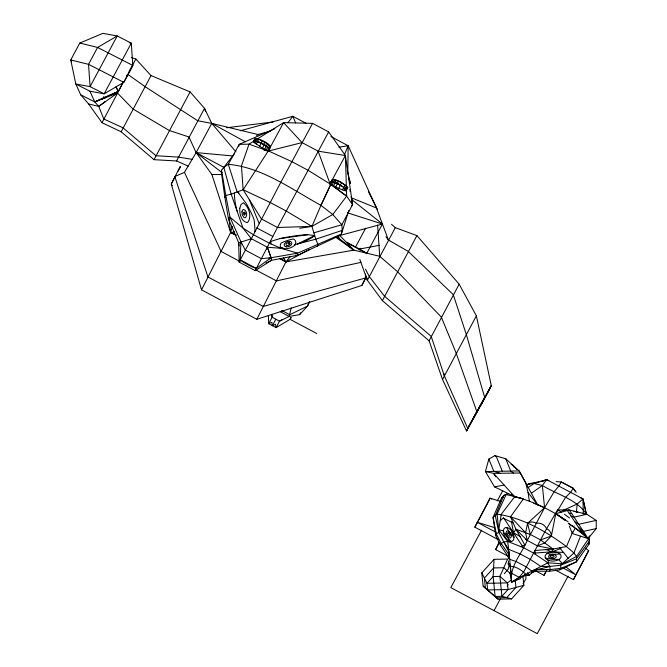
<?xml version="1.0" encoding="UTF-8"?>
<svg xmlns="http://www.w3.org/2000/svg" width="667" height="667" viewBox="0 0 667 667"><rect width="100%" height="100%" fill="white"/><g stroke="black" fill="none" stroke-linecap="round" stroke-linejoin="round"><path stroke-width="1" d="M347.799 172.528L348.141 145.731L330.915 136.56M351.551 199.458L382.441 224.02L339.803 235.518L297.44 255.369L271.519 260.297L255.211 270.652L239.153 262.106L240.245 259.863L240.887 241.679L229.965 217.134L225.796 195.473L221.544 170.243L234.35 153.852M365.516 274.079L365.374 278.022L361.856 285.468L256.82 319.285L201.517 289.845L171.269 183.992L180.19 166.467M534.909 553.969L535.084 550.483L553.068 549.033L566.483 546.573L573.912 552.976L576.53 556.461L576.48 561.806L559.913 569.835L549.416 571.26L535.643 571.144L531.157 573.053M511.597 598.883L501.901 596.306L499.917 576.396L507.629 559.063L494.055 559.338L493.13 576.53L495.114 596.448L498.024 599.158L511.597 598.883L523.845 585.334L522.936 576.146M221.544 170.243L221.386 172.461L224.879 197.29L228.406 218.618L238.711 242.83L239.103 245.881M583.317 514.024L582.983 498.949L546.632 479.59L534.059 483.525L529.64 483.625L527.472 484.559L531.524 483.75M576.421 512.164L577.18 504.027L582.983 498.949L580.348 497.54M508.546 560.939L508.196 563.907L510.147 567.017L510.63 570.018M508.771 558.963L509.046 552.093L498.841 532.424L495.323 515.774L503.81 495.456L507.595 493.713M535.643 571.144L536.126 569.326L550.242 569.585L560.972 568.326L576.48 561.806L588.969 544.214L589.403 541.029L588.986 537.043M342.004 230.082L341.387 234.05L339.803 235.518L336.835 236.685L353.885 250.142L379.723 256.295L397.382 271.552L441.287 317.017L456.161 353.143L476.797 411.539L466.508 430.949L442.521 379.498L429.106 340.812L382.374 300.617L367.359 280.298L359.83 259.421M508.521 558.421L508.162 556.511L500.392 545.156L495.748 535.668L496.256 533.867L498.841 532.424L498.758 529.831L501.259 514.299L514.699 496.715L522.086 498.557M291.171 307.871L289.178 316.425L279.515 321.186L276.138 327.63L268.743 323.695L268.326 315.608M545.614 566.9L560.513 565.257L576.346 558.913L589.403 541.029L588.669 538.544L576.53 556.461L562.523 563.782L547.857 562.823L521.16 576.772L520.193 578.806L511.689 582.091C509.254 566.3 521.602 554.119 527.247 540.462L525.571 532.75L527.522 523.37L544.564 507.737L554.277 491.554L559.063 485.818L561.264 481.983L573.178 488.236L575.529 491.654M238.769 146.248L239.228 144.339L274.854 128.731M520.052 472.995L493.555 473.362L485.418 471.552L519.168 470.919L525.679 482.666L528.064 492.529L537.769 505.044L519.168 470.919L505.719 458.754L494.922 455.594L488.844 459.071L485.418 471.552L494.547 486.893L514.699 496.715L523.403 498.883L510.547 516.792L515.95 529.273L524.871 545.047L520.81 546.648M232.308 226.463L230.624 232.475L201.517 289.845M245.214 213.682L244.539 213.398L244.897 212.64M328.372 132.75L328.648 131.908L312.59 123.362L283.6 122.62L256.803 139.32M348.841 210.338L341.387 234.05L297.624 253.16L269.084 258.079M549.416 571.26L550.242 569.585L549.7 566.416L547.857 562.823L548.791 560.072M580.482 536.235L573.912 552.976L560.513 565.257L560.972 568.326L559.913 569.835M344.622 154.394L348.141 145.731L338.994 147.199M309.405 301.534L307.529 306.103L299.633 314.632L289.178 316.425L280.24 311.664M317.175 246.423L318.001 244.564L315.758 239.211L311.948 226.396L320.952 205.344L331.941 182.041M572.745 531.907L566.483 546.573C545.99 531.374 522.628 517.692 497.073 514.157L493.063 517.384L495.748 535.668M508.004 493.713L503.81 495.456L501.659 497.732L493.063 517.384L496.256 533.867L501.175 543.455L509.238 555.011L508.162 556.511M500.392 545.156L501.175 543.455L503.893 542.021L507.72 541.454L523.487 547.707L533.7 553.151L547.857 562.823M294.739 244.681L315.758 239.211L342.279 230.365L341.846 224.746L332.766 214.516L320.952 205.344L330.749 184.367L307.887 170.177L291.829 161.631L262.464 148.199L253.835 142.196L253.435 141.212L254.944 138.419C260.53 139.178 267.067 141.963 270.46 146.682L268.184 151.092L243.138 189.753L231.182 194.172L225.796 195.473L224.879 197.29M188.144 166.1L176.572 160.972L154.052 159.68L121.161 131.791L102.018 122.72L123.637 81.466L118.342 91.354L113.448 95.131M121.161 131.791L151.017 75.571L135.876 59.046L131.307 57.545M154.052 159.68L190.095 91.896L151.017 75.571M176.572 160.972L204.519 108.337L190.095 91.896M256.653 139.336L257.012 138.578L255.586 141.204L253.435 141.212M262.256 141.037L261.014 143.272L255.586 141.204M266.55 145.756L264.691 149.3M267.467 143.822L266.208 146.09L268.551 148.416L268.951 149.466L268.184 151.092L263.957 149.85L268.184 151.092L302.068 142.605L318.126 151.151L345.389 155.519L352.585 204.694L341.846 224.746L313.857 232.8M330.015 183.909L330.782 182.291C336.61 181.808 342.88 186.135 346.298 190.554L345.314 190.804L338.744 188.436L330.015 183.909L332.291 179.506C338.102 179.615 344.014 183.592 347.807 187.769L346.298 190.554M332.058 185.059L333.917 181.532M335.193 182.55L333.467 185.81M336.243 180.332L334.984 182.6M340.545 185.026L338.744 188.436M341.454 183.1L340.212 185.343M344.497 186.001L344.981 184.976L338.611 181.124L337.244 183.617M309.755 301.401L307.529 306.103L289.761 314.716L281.724 310.43M382.374 300.617L416.917 235.609L395.298 227.664L391.496 224.295M429.106 340.812L459.163 284.167L416.917 235.609M442.521 379.498L476.371 315.841L459.163 284.167M473.136 419.276L491.279 385.626L476.371 315.841M490.053 388.202L491.279 385.626L466.508 430.949L490.053 388.202L480.99 405.027M498.124 539.578L474.829 527.172L490.045 498.174L500.817 501.492M488.111 502.276L490.045 498.174L491.837 499.133M508.187 556.27L495.639 549.583L499.141 542.171M569.376 526.105L572.319 533.517L588.102 538.552L596.248 528.589L596.231 520.41L586.868 514.29L569.351 509.972L557.529 509.955L544.839 531.816L523.695 571.911L519.159 577.314L511.689 582.091L509.98 573.37L510.947 571.327L507.72 541.454L498.758 529.831L497.073 514.157L506.128 494.597C527.43 498.916 547.749 507.804 565.633 520.16M535.076 570.585L544.039 575.354L545.998 571.219M574.079 525.938L573.645 526.847L568.267 523.328L582.174 532.875L588.102 538.552L569.351 509.972L555.761 513.698L551.359 536.06L544.689 542.93L537.46 545.898L525.538 539.503M555.486 570.118L573.412 579.656L588.627 550.667L585.484 548.141M588.627 550.667L573.412 579.656M255.211 270.652L277.464 227.48L328.648 131.908L345.389 155.519L346.348 185.993M256.82 319.285L285.926 261.914L290.453 256.27M251.317 238.794L280.715 182.466L312.59 123.362M548.841 480.765L546.632 479.59L542.363 485.484L544.564 507.737L527.247 540.462L515.95 529.273L512.498 534.359M239.962 260.597L239.153 262.106L238.711 242.83L251.359 238.711L267.417 247.257L271.085 257.762L256.295 268.409L240.245 259.863L251.359 238.711L242.996 228.097L229.965 217.134L228.406 218.618L229.723 220.235M291.037 317.55L290.078 319.335L276.138 327.63L275.529 324.279L272.436 325.663L275.813 319.218M291.045 317.492L290.078 319.335L316.667 333.492M395.298 227.664L367.359 280.298L366.366 276.296M533.7 553.151L551.601 551.826L553.068 549.033L540.545 539.903L530.332 534.467L515.95 529.273M250.992 239.411L251.359 238.711M266.508 248.983L267.417 247.257L280.915 248.282L297.624 253.16L297.44 255.369L295.431 255.219M102.551 99.333L103.977 96.665M259.546 146.373L261.347 142.955L263.607 144.172M262.464 148.199L264.365 144.581L265.825 145.364M266.1 150.05L267.742 146.973L258.671 141.629M267.442 150.767L269.084 147.69L269.827 148.024M335.626 187.052L337.527 183.433L335.326 182.274M129.248 42.771L131.291 43.147L104.169 93.814L90.078 86.627L75.805 84.017L89.887 91.204L104.169 93.814L123.795 82.324L132.833 65.433L131.291 43.147L117.2 35.96L102.926 33.35L79.798 43.055L70.752 59.947L75.805 84.017L80.715 94.839L88.586 103.902L102.018 122.72M175.688 175.746L171.269 183.992L172.294 185.743M178.139 171.169L180.59 166.592M205.453 111.231L204.519 108.337L211.747 123.403L196.115 152.593L184.451 172.353L174.796 176.547L207.937 276.972L263.248 306.42L365.374 278.022L366.358 276.188M256.245 144.039L257.837 141.07M268.417 150.6L270.018 147.615M330.248 183.417L331.849 180.44M342.488 189.853L344.08 186.885M299.633 314.632L300.617 312.798M355.361 247.39L365.666 228.147M359.738 250.067L360.714 248.241M348.783 243.814L366.808 253.218L382.441 224.02L347.499 212.815M361.856 285.468L366.275 277.222M474.829 527.172L487.727 503.093M481.591 530.148L450.817 587.619L537.277 633.65L568.051 576.188M497.282 500.85L502.676 490.77M495.639 549.583L499.325 542.705M494.047 610.63L500.375 598.816M507.187 586.101L508.162 584.284M544.039 575.354L546.807 570.202M572.319 533.517L575.221 528.106L588.102 538.552M588.653 537.719L589.628 535.893M253.835 142.196L254.619 140.754M254.786 142.896L255.961 140.704M344.222 190.412L345.398 188.227M345.314 190.804L346.09 189.353M268.184 151.092L283.6 122.62L302.068 142.605M345.389 155.519L330.048 183.85L346.665 196.148L352.585 204.694L351.334 206.186M254.427 140.962L255.878 138.277M268.551 148.416L270.002 145.748L269.743 146.298L270.46 146.682M331.824 181.999L333.275 179.331L333.008 179.89L332.291 179.506M345.898 189.561L347.357 186.885L347.115 187.394L347.807 187.769L346.873 187.911M345.022 188.719L346.448 186.093M126.488 76.105L127.539 74.179L144.897 86.527L197.64 120.719L211.747 123.403L258.779 134.717M257.337 141.729L258.738 139.161L264.524 142.246M267.475 147.14L268.876 144.572L265.449 142.271L264.082 144.764L266.208 146.09M333.425 182.158L334.834 179.59L337.702 181.107M343.58 187.544L344.981 184.976M129.014 71.511L135.876 59.046M504.319 573.753L508.237 569.068L508.888 566.3C515.249 565.699 521.586 569.985 525.804 574.345L525.988 578.781L523.103 583.758M289.92 243.363L289.82 243.513A0.859 0.55 -21.5 0 1 288.402 243.738A0.859 0.55 -21.5 0 1 289.211 242.746L289.97 243.488A2.043 1.309 -21.5 0 1 287.777 245.498A2.043 1.309 -21.5 0 1 286.21 243.972A2.043 1.309 -21.5 0 1 289.211 242.746M507.72 541.454L508.779 539.878M287.969 122.72L292.838 116.283L306.436 123.528M346.473 190.053L346.665 196.148L332.766 214.516L311.948 226.396L299.683 228.256M498.024 599.158L483.125 586.151L481.799 572.878L494.055 559.338M500.233 520.71L503.068 518.126L513.248 523.028M535.368 569.977L529.29 575.137L525.779 575.338L522.086 577.03M88.586 103.902L98.758 106.445L105.286 101.417M341.471 234.267L339.803 235.518L353.885 250.142L285.926 261.914L279.598 258.546M256.57 135.618L258.254 134.392L270.177 131.207M192.129 159.346L178.406 157.095L155.928 155.711L123.036 127.822L103.777 118.993L98.758 106.445L117.442 93.038L132.908 108.921L169.193 130.465L188.936 136.968L196.115 152.593L211.898 174.537L230.624 232.475L236.01 235.343M511.572 579.89L507.362 582.9L487.002 583.308L481.799 572.878M531.641 493.063L542.363 485.484C556.995 494.53 576.096 498.933 586.193 513.732L582.983 498.949M528.164 487.535L534.059 483.525L542.363 485.484M254.21 140.929L249.024 144.164L239.228 144.339L228.306 164.29L223.795 167.284L231.182 194.172L242.996 228.097L253.377 234.684L269.435 243.238L280.915 248.282L282.791 247.799M282.124 319.626L279.515 321.186L272.119 317.25L271.652 314.299M269.335 258.779L271.085 257.762L267.375 247.34M309.688 249.341L285.926 261.914L280.707 258.663M509.046 552.093L509.646 559.313L516.116 561.547L526.338 566.992L531.899 571.16L534.35 569.876M266.008 263.056L271.519 260.297L271.085 257.762L261.381 258.654L245.323 250.1L240.887 241.679L241.02 243.705M314.674 235.559L297.365 243.997A21.886 6.562 -17.2 0 0 314.674 235.559L307.745 234.692L279.898 238.611L271.477 241.179L270.469 243.172L271.077 243.964M526.813 484.942L529.64 483.625L543.855 480.69L546.632 479.59M542.379 481.374L543.855 480.69M562.281 510.755L577.18 504.027M89.887 91.204L94.806 101.909L118.342 91.354L94.806 101.909L80.715 94.839M501.659 497.732L503.577 496.94M117.442 93.038L94.806 101.909L98.758 106.445M540.545 539.903L551.359 536.06A8.054 7.512 -66.8 0 0 546.648 528.823A9.288 9.271 16.8 0 0 536.268 523.295A8.312 7.67 -54.5 0 0 527.522 523.37L530.332 534.467M545.948 549.458L551.601 551.826L560.897 548.541M240.395 130.757L292.838 116.283L295.631 122.886M531.899 571.16L549.7 566.416L540.854 566.475L530.373 559.43L520.152 553.985L508.562 549.283L503.893 542.021M523.845 585.334L508.029 589.536L487.66 589.945L483.125 586.151M596.231 520.41L578.731 524.262L574.754 521.686M596.248 528.589L583.417 531.407L578.464 527.28M360.88 262.381L276.421 280.899L255.569 269.793M533.55 483.342L535.576 482.933M552.134 555.236C550.35 555.97 553.977 556.161 552.468 555.244M494.547 486.893L504.127 485.034M358.996 249.166L379.44 245.273M573.178 488.236L561.264 481.983L556.145 481.599M234.701 231.949L230.624 232.475L228.923 218.234M226.638 127.756L273.128 121.944M244.656 190.57L243.138 189.753L261.406 218.934L277.464 227.48L311.948 226.396L286.201 211.022L270.143 202.468L243.138 189.753L241.454 165.9L249.024 144.164L264.474 149.708M495.114 596.448L501.901 596.306L508.029 589.536L507.362 582.9L499.917 576.396L493.13 576.53L487.002 583.308L487.66 589.945M211.898 174.537L221.577 174.529M551.601 551.826L563.773 552.459M584.967 514.19L586.868 514.29L574.045 517.117L571.035 516.091M524.454 574.862L529.29 575.137L527.213 572.695M277.464 227.48L279.498 227.63M232.875 155.961L196.115 152.593L197.557 154.027M569.184 513.29L571.694 513.54M509.821 564.065L508.196 563.907L510.538 566.992M573.97 511.481L577.772 512.048M498.758 529.831L503.693 530.815M511.589 532.391L513.557 532.783L520.402 536.618M537.46 545.898L553.068 549.033M79.798 43.055L97.582 47.449L132.833 65.433L123.795 82.324L88.536 64.332L70.752 59.947L71.577 61.764M500.183 473.27L493.855 471.394L488.844 459.071M494.772 527.68L477.155 522.253L495.973 532.274M235.985 151.876L211.747 123.403L214.582 124.521M342.229 186.135L333.7 181.983M352.159 198.124L376.455 207.996L388.427 240.045L408.196 251.359L453.268 294.647L466.258 334.3L484.642 397.29L467.725 428.364L444.297 375.746L431.207 336.368L384.475 296.181L369.185 276.421L365.541 269.16M533.783 503.201L544.564 507.737M235.376 234.592L230.624 232.475L236.185 234.967M261.014 143.272L264.082 144.764M511.114 464.282L512.856 465.157L516.783 469.426M352.076 249.216L353.885 250.142L335.209 236.893M338.277 183.825L339.795 184.626M224.229 167.534L196.115 152.593L222.053 172.645M310.13 225.429L311.948 226.396M238.994 192.946L237.16 191.963L228.306 164.29C262.59 167.475 291.554 189.286 320.952 205.344M256.77 227.906L272.828 236.452M240.162 261.589L221.119 251.451L184.451 172.353M557.529 509.955L561.547 512.098M563.19 568.067L575.729 574.746L565.524 566.55M211.747 123.403L245.314 141.763M336.835 236.685L339.553 238.186M346.823 242.196L366.808 253.218M508.971 533.091C507.37 533.158 510.188 535.126 509.088 533.2M280.715 258.663L285.926 261.914L283.4 257.487M568.159 521.844L555.761 513.698L565.474 497.515L570.852 492.096L573.053 488.252L576.213 492.288M318.126 151.151L330.048 183.85L346.665 196.148M564.49 514.274L569.443 517.951M513.432 473.086L510.73 471.077L505.719 458.754M103.385 97.199L104.986 98.474M511.631 494.197L514.699 496.715L493.555 473.362L495.656 476.797M510.48 573.578L503.777 567.734L493.588 567.934L484.4 578.097L485.393 588.052L496.565 597.799L506.745 597.599L515.941 587.435L515.241 580.465M494.922 455.594L496.506 457.012L502.293 471.236M557.22 514.999L555.761 513.698L565.383 520.66M580.323 530.082L585.759 534.984M510.547 516.792L525.571 532.75M558.429 559.296L562.523 563.782M512.181 531.232L513.557 532.783L511.489 521.786M559.771 547.807L568.217 558.379M385.951 236.768L388.427 240.045M237.594 191.804L246.248 203.535A38.761 12.456 66.7 0 1 254.035 219.485A22.028 2.801 80.3 0 1 254.886 231.666M583.183 502.751L584.359 504.452L586.376 514.19M503.493 517.65L523.487 547.707M567.325 510.488L582.174 532.875M118.342 91.354L115.925 86.877L118.326 91.346M368.501 191.746L377.372 209.371M512.856 465.157L513.723 466.908M348.141 145.731L376.455 207.996M249.333 199.658L259.104 223.378M348.533 177.689L350.517 183.517L347.207 170.435M330.373 183.242L330.699 184.342M583.808 501.968L584.359 504.452M349.833 189.578L350.2 191.596M351.117 196.632L352.585 204.694M272.436 325.663L271.828 322.311L268.743 323.695L272.119 317.25L272.011 315.224M528.064 492.529L529.448 501.592M588.661 542.179L588.969 544.214M444.105 373.695L444.297 375.746M377.614 225.104L379.723 256.295M237.06 211.064A37.035 13.44 71 0 1 234.367 192.996M256.295 268.409A16.183 4.302 28.2 0 1 240.245 259.863M279.898 238.611A30.94 5.111 -9.7 0 1 307.745 234.692M559.063 559.446A34.242 19.485 -1.8 0 1 545.398 558.046M559.863 553.852A19.418 11.047 -1.8 0 1 547.098 553.518M513.982 537.352A47.924 27.664 61 0 1 506.503 527.555M510.939 541.396A29.09 16.792 61 0 1 503.352 531.599M239.761 208.296C239.436 213.632 241.171 221.677 247.374 222.636A11.089 6.286 77.1 0 0 249.733 214.065A13.223 7.504 77.1 0 0 248.149 208.871L246.515 205.911L243.48 202.768L241.037 204.427L239.761 208.296M241.929 211.823L242.313 214.999L243.855 217.35A3.794 2.151 77.1 0 0 245.639 217.492C247.657 215.208 246.657 210.038 243.472 209.43L242.454 210.163L241.929 211.823M243.388 212.59L243.33 212.973A1.784 1.017 77.1 0 0 243.53 214.249C245.748 217.834 245.498 209.855 243.388 212.59M97.582 47.449L88.536 64.332L90.078 86.627L117.2 35.96L97.582 47.449M521.16 576.772L511.689 582.091L510.947 571.327L511.497 573.236L519.159 577.314L521.16 576.772M552.301 555.227L551.792 555.294A1.926 1.101 -1.8 0 0 550.45 556.953A1.926 1.101 -1.8 0 0 553.593 557.053A1.926 1.101 -1.8 0 0 552.785 555.328L552.301 555.278M507.137 527.589L505.869 527.53A7.604 4.386 61 0 0 503.818 534.25A7.604 4.386 61 0 0 510.197 541.362L511.464 541.421A7.604 4.386 61 0 0 513.515 534.701A7.604 4.386 61 0 0 507.137 527.589M509.188 533.325L508.854 533.025A1.909 1.101 61 0 0 507.387 534.192A1.909 1.101 61 0 0 509.555 536.16A1.909 1.101 61 0 0 509.188 533.333M286.318 246.832A3.977 2.543 -21.5 0 0 291.829 243.105A3.977 2.543 -21.5 0 0 285.918 242.346A3.977 2.543 -21.5 0 0 286.318 246.832M294.897 245.123A8.104 5.186 -21.5 0 0 293.322 238.978A29.89 19.11 -21.5 0 0 281.149 243.071A8.104 5.186 -21.5 0 0 280.59 247.307A9.763 6.245 -21.5 0 0 294.897 245.123M550.233 558.329A3.869 2.201 -1.8 0 0 556.311 556.611A3.869 2.201 -1.8 0 0 550.842 554.527A3.869 2.201 -1.8 0 0 550.233 558.329M547.657 560.005A8.071 4.594 -1.8 0 0 560.972 557.287A8.071 4.594 -1.8 0 0 550.608 552.159A8.071 4.594 -1.8 0 0 547.657 560.005M506.02 533.325A3.81 2.201 61 0 0 510.263 537.919A3.81 2.201 61 0 0 509.713 532.191A3.81 2.201 61 0 0 506.02 533.325"/></g></svg>
